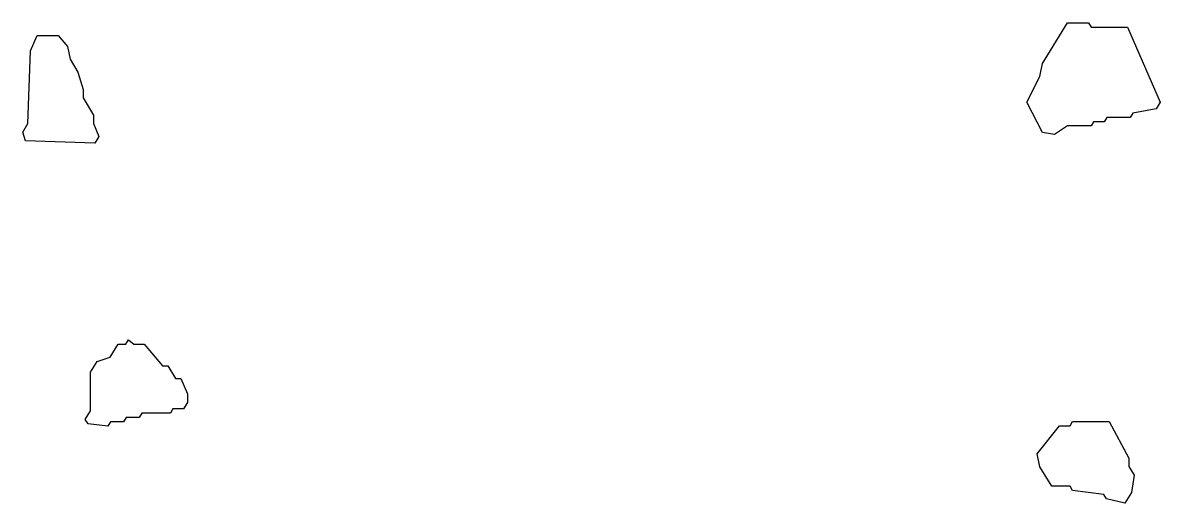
# Model space of a CAD drawing. Header units: millimetres. Extents: x 0 to 727, y 0 to 307.
import ezdxf

# ---------------------------------------------------------------- set-up
doc = ezdxf.new("R2010")
doc.units = ezdxf.units.MM
doc.layers.add('K', color=7, linetype='Continuous')

msp = doc.modelspace()

# ---------------------------------------------------------------- linework, layer by layer
at = {"layer": 'K'}
for points in [[(651.71, 236.87), (641.66, 256.13), (650.01, 272.59), (651.68, 280.81), (667.55, 306.88), (681, 306.88), (682.66, 304.14), (706.01, 304.14), (726.89, 256.12), (724.34, 251.93), (709.34, 249.19), (707.66, 246.44), (692.66, 246.44), (691, 243.7), (684.33, 243.7), (682.66, 240.97), (667.64, 240.97), (659.3, 235.48), (651.71, 236.87)], [(1.7, 231.39), (0, 236.97), (3.34, 242.47), (5.01, 289.01), (9.21, 298.67), (22.65, 298.67), (28.53, 291.77), (30.2, 283.54), (35.2, 275.33), (38.54, 264.35), (38.54, 258.89), (45.21, 247.94), (45.21, 242.45), (48.55, 234.21), (46, 230.01), (1.7, 231.39)], [(41.72, 50.67), (39.99, 53.51), (43.34, 59.01), (43.34, 83.65), (47.54, 90.55), (55.88, 93.29), (60.89, 101.52), (65.89, 101.52), (67.58, 104.31), (70.98, 101.52), (77.65, 101.52), (89.32, 87.83), (92.66, 87.83), (97.66, 79.62), (101.01, 79.62), (105.21, 69.96), (105.21, 64.43), (102.66, 60.25), (96, 60.25), (94.33, 57.51), (76, 57.51), (74.33, 54.78), (66, 54.78), (64.33, 52.04), (56, 52.04), (54.33, 49.29), (41.72, 50.67)], [(692.55, 2.76), (690.88, 5.5), (670.88, 8.24), (669.22, 10.97), (657.55, 10.97), (650.01, 23.35), (648.33, 31.63), (662.56, 49.5), (669.22, 49.5), (670.89, 52.24), (694.34, 52.24), (706.88, 28.89), (706.88, 23.42), (710.21, 17.93), (708.54, 6.92), (704.32, 0), (692.55, 2.76)]]:
    msp.add_lwpolyline(points, close=True, dxfattribs=at)

doc.saveas('drawing.dxf')
